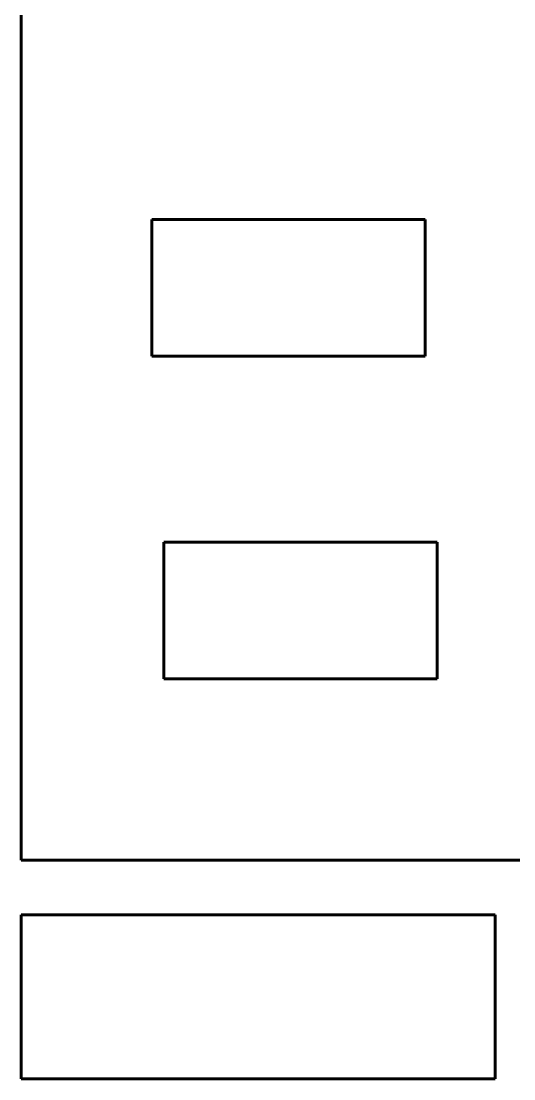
# Model space of a CAD drawing. Extents: x 0 to 297, y 0 to 292.
# Drawn here: x 78.6 to 83.11, y 100.11 to 109.78 of the extents above; entities that cross this region are included whole.
import ezdxf

# ---------------------------------------------------------------- set-up
doc = ezdxf.new("R2010")
doc.units = 0
doc.header["$MEASUREMENT"] = 0
doc.linetypes.add('K5LT_BASIC', pattern=[0])
doc.layers.add('Системный слой', color=7, linetype='Continuous')

# ---------------------------------------------------------------- blocks, each defined once
blk = doc.blocks.new('*U')
at = {"layer": 'Системный слой', "linetype": 'K5LT_BASIC', "lineweight": 60}
for p, q in [((82.2954, 107.9666), (79.7954, 107.9666)), ((79.7954, 107.9666), (79.7954, 106.7166)), ((82.2954, 106.7166), (82.2954, 107.9666)), ((79.7954, 106.7166), (82.2954, 106.7166)), ((82.4048, 105.0134), (79.9048, 105.0134)), ((79.9048, 105.0134), (79.9048, 103.7634)), ((82.4048, 103.7634), (82.4048, 105.0134)), ((79.9048, 103.7634), (82.4048, 103.7634))]:
    blk.add_line(p, q, dxfattribs=at)

msp = doc.modelspace()

# ---------------------------------------------------------------- linework, layer by layer
at = {"layer": 'Системный слой', "linetype": 'K5LT_BASIC', "lineweight": 60}
for p, q in [((78.6, 113.6064), (78.6, 102.1064)), ((94.0996, 102.1064), (78.6, 102.1064)), ((82.936, 101.6064), (78.6, 101.6064)), ((78.6, 100.1064), (78.6, 101.6064)), ((82.936, 100.1064), (82.936, 101.6064)), ((82.936, 100.1064), (78.6, 100.1064))]:
    msp.add_line(p, q, dxfattribs=at)

# ---------------------------------------------------------------- block references
at = {"layer": 'Системный слой'}
msp.add_blockref('*U', (0, 0), dxfattribs=at)
msp.add_blockref('*U', (0, 0), dxfattribs=at)
msp.add_blockref('*U', (0, 0), dxfattribs=at)
msp.add_blockref('*U', (0, 0), dxfattribs=at)
msp.add_blockref('*U', (0, 0), dxfattribs=at)
msp.add_blockref('*U', (0, 0), dxfattribs=at)
msp.add_blockref('*U', (0, 0), dxfattribs=at)
msp.add_blockref('*U', (0, 0), dxfattribs=at)
msp.add_blockref('*U', (0, 0), dxfattribs=at)
msp.add_blockref('*U', (0, 0), dxfattribs=at)
msp.add_blockref('*U', (0, 0), dxfattribs=at)
msp.add_blockref('*U', (0, 0), dxfattribs=at)
msp.add_blockref('*U', (0, 0), dxfattribs=at)
msp.add_blockref('*U', (0, 0), dxfattribs=at)
msp.add_blockref('*U', (0, 0), dxfattribs=at)
msp.add_blockref('*U', (0, 0), dxfattribs=at)
msp.add_blockref('*U', (0, 0), dxfattribs=at)
msp.add_blockref('*U', (0, 0), dxfattribs=at)
msp.add_blockref('*U', (0, 0), dxfattribs=at)
msp.add_blockref('*U', (0, 0), dxfattribs=at)
msp.add_blockref('*U', (0, 0), dxfattribs=at)
msp.add_blockref('*U', (0, 0), dxfattribs=at)
msp.add_blockref('*U', (0, 0), dxfattribs=at)
msp.add_blockref('*U', (0, 0), dxfattribs=at)
msp.add_blockref('*U', (0, 0), dxfattribs=at)
msp.add_blockref('*U', (0, 0), dxfattribs=at)
msp.add_blockref('*U', (0, 0), dxfattribs=at)
msp.add_blockref('*U', (0, 0), dxfattribs=at)
msp.add_blockref('*U', (0, 0), dxfattribs=at)
msp.add_blockref('*U', (0, 0), dxfattribs=at)
msp.add_blockref('*U', (0, 0), dxfattribs=at)
msp.add_blockref('*U', (0, 0), dxfattribs=at)
msp.add_blockref('*U', (0, 0), dxfattribs=at)
msp.add_blockref('*U', (0, 0), dxfattribs=at)
msp.add_blockref('*U', (0, 0), dxfattribs=at)
msp.add_blockref('*U', (0, 0), dxfattribs=at)
msp.add_blockref('*U', (0, 0), dxfattribs=at)
msp.add_blockref('*U', (0, 0), dxfattribs=at)
msp.add_blockref('*U', (0, 0), dxfattribs=at)
msp.add_blockref('*U', (0, 0), dxfattribs=at)
msp.add_blockref('*U', (0, 0), dxfattribs=at)
msp.add_blockref('*U', (0, 0), dxfattribs=at)
msp.add_blockref('*U', (0, 0), dxfattribs=at)
msp.add_blockref('*U', (0, 0), dxfattribs=at)
msp.add_blockref('*U', (0, 0), dxfattribs=at)
msp.add_blockref('*U', (0, 0), dxfattribs=at)
msp.add_blockref('*U', (0, 0), dxfattribs=at)
msp.add_blockref('*U', (0, 0), dxfattribs=at)
msp.add_blockref('*U', (0, 0), dxfattribs=at)
msp.add_blockref('*U', (0, 0), dxfattribs=at)
msp.add_blockref('*U', (0, 0), dxfattribs=at)
msp.add_blockref('*U', (0, 0), dxfattribs=at)
msp.add_blockref('*U', (0, 0), dxfattribs=at)
msp.add_blockref('*U', (0, 0), dxfattribs=at)
msp.add_blockref('*U', (0, 0), dxfattribs=at)
msp.add_blockref('*U', (0, 0), dxfattribs=at)
msp.add_blockref('*U', (0, 0), dxfattribs=at)
msp.add_blockref('*U', (0, 0), dxfattribs=at)
msp.add_blockref('*U', (0, 0), dxfattribs=at)
msp.add_blockref('*U', (0, 0), dxfattribs=at)
msp.add_blockref('*U', (0, 0), dxfattribs=at)
msp.add_blockref('*U', (0, 0), dxfattribs=at)
msp.add_blockref('*U', (0, 0), dxfattribs=at)
msp.add_blockref('*U', (0, 0), dxfattribs=at)
msp.add_blockref('*U', (0, 0), dxfattribs=at)
msp.add_blockref('*U', (0, 0), dxfattribs=at)
msp.add_blockref('*U', (0, 0), dxfattribs=at)
msp.add_blockref('*U', (0, 0), dxfattribs=at)
msp.add_blockref('*U', (0, 0), dxfattribs=at)
msp.add_blockref('*U', (0, 0), dxfattribs=at)
msp.add_blockref('*U', (0, 0), dxfattribs=at)
msp.add_blockref('*U', (0, 0), dxfattribs=at)
msp.add_blockref('*U', (0, 0), dxfattribs=at)
msp.add_blockref('*U', (0, 0), dxfattribs=at)
msp.add_blockref('*U', (0, 0), dxfattribs=at)
msp.add_blockref('*U', (0, 0), dxfattribs=at)
msp.add_blockref('*U', (0, 0), dxfattribs=at)
msp.add_blockref('*U', (0, 0), dxfattribs=at)
msp.add_blockref('*U', (0, 0), dxfattribs=at)
msp.add_blockref('*U', (0, 0), dxfattribs=at)
msp.add_blockref('*U', (0, 0), dxfattribs=at)
msp.add_blockref('*U', (0, 0), dxfattribs=at)
msp.add_blockref('*U', (0, 0), dxfattribs=at)
msp.add_blockref('*U', (0, 0), dxfattribs=at)
msp.add_blockref('*U', (0, 0), dxfattribs=at)
msp.add_blockref('*U', (0, 0), dxfattribs=at)
msp.add_blockref('*U', (0, 0), dxfattribs=at)
msp.add_blockref('*U', (0, 0), dxfattribs=at)
msp.add_blockref('*U', (0, 0), dxfattribs=at)
msp.add_blockref('*U', (0, 0), dxfattribs=at)
msp.add_blockref('*U', (0, 0), dxfattribs=at)
msp.add_blockref('*U', (0, 0), dxfattribs=at)
msp.add_blockref('*U', (0, 0), dxfattribs=at)
msp.add_blockref('*U', (0, 0), dxfattribs=at)
msp.add_blockref('*U', (0, 0), dxfattribs=at)
msp.add_blockref('*U', (0, 0), dxfattribs=at)
msp.add_blockref('*U', (0, 0), dxfattribs=at)
msp.add_blockref('*U', (0, 0), dxfattribs=at)
msp.add_blockref('*U', (0, 0), dxfattribs=at)
msp.add_blockref('*U', (0, 0), dxfattribs=at)
msp.add_blockref('*U', (0, 0), dxfattribs=at)
msp.add_blockref('*U', (0, 0), dxfattribs=at)
msp.add_blockref('*U', (0, 0), dxfattribs=at)
msp.add_blockref('*U', (0, 0), dxfattribs=at)
msp.add_blockref('*U', (0, 0), dxfattribs=at)
msp.add_blockref('*U', (0, 0), dxfattribs=at)
msp.add_blockref('*U', (0, 0), dxfattribs=at)
msp.add_blockref('*U', (0, 0), dxfattribs=at)
msp.add_blockref('*U', (0, 0), dxfattribs=at)
msp.add_blockref('*U', (0, 0), dxfattribs=at)
msp.add_blockref('*U', (0, 0), dxfattribs=at)
msp.add_blockref('*U', (0, 0), dxfattribs=at)
msp.add_blockref('*U', (0, 0), dxfattribs=at)
msp.add_blockref('*U', (0, 0), dxfattribs=at)
msp.add_blockref('*U', (0, 0), dxfattribs=at)
msp.add_blockref('*U', (0, 0), dxfattribs=at)
msp.add_blockref('*U', (0, 0), dxfattribs=at)
msp.add_blockref('*U', (0, 0), dxfattribs=at)
msp.add_blockref('*U', (0, 0), dxfattribs=at)
msp.add_blockref('*U', (0, 0), dxfattribs=at)
msp.add_blockref('*U', (0, 0), dxfattribs=at)
msp.add_blockref('*U', (0, 0), dxfattribs=at)
msp.add_blockref('*U', (0, 0), dxfattribs=at)
msp.add_blockref('*U', (0, 0), dxfattribs=at)
msp.add_blockref('*U', (0, 0), dxfattribs=at)
msp.add_blockref('*U', (0, 0), dxfattribs=at)
msp.add_blockref('*U', (0, 0), dxfattribs=at)
msp.add_blockref('*U', (0, 0), dxfattribs=at)
msp.add_blockref('*U', (0, 0), dxfattribs=at)
msp.add_blockref('*U', (0, 0), dxfattribs=at)
msp.add_blockref('*U', (0, 0), dxfattribs=at)
msp.add_blockref('*U', (0, 0), dxfattribs=at)
msp.add_blockref('*U', (0, 0), dxfattribs=at)
msp.add_blockref('*U', (0, 0), dxfattribs=at)
msp.add_blockref('*U', (0, 0), dxfattribs=at)
msp.add_blockref('*U', (0, 0), dxfattribs=at)
msp.add_blockref('*U', (0, 0), dxfattribs=at)
msp.add_blockref('*U', (0, 0), dxfattribs=at)
msp.add_blockref('*U', (0, 0), dxfattribs=at)
msp.add_blockref('*U', (0, 0), dxfattribs=at)
msp.add_blockref('*U', (0, 0), dxfattribs=at)
msp.add_blockref('*U', (0, 0), dxfattribs=at)
msp.add_blockref('*U', (0, 0), dxfattribs=at)
msp.add_blockref('*U', (0, 0), dxfattribs=at)
msp.add_blockref('*U', (0, 0), dxfattribs=at)
msp.add_blockref('*U', (0, 0), dxfattribs=at)
msp.add_blockref('*U', (0, 0), dxfattribs=at)
msp.add_blockref('*U', (0, 0), dxfattribs=at)
msp.add_blockref('*U', (0, 0), dxfattribs=at)
msp.add_blockref('*U', (0, 0), dxfattribs=at)
msp.add_blockref('*U', (0, 0), dxfattribs=at)
msp.add_blockref('*U', (0, 0), dxfattribs=at)
msp.add_blockref('*U', (0, 0), dxfattribs=at)
msp.add_blockref('*U', (0, 0), dxfattribs=at)
msp.add_blockref('*U', (0, 0), dxfattribs=at)
msp.add_blockref('*U', (0, 0), dxfattribs=at)
msp.add_blockref('*U', (0, 0), dxfattribs=at)
msp.add_blockref('*U', (0, 0), dxfattribs=at)
msp.add_blockref('*U', (0, 0), dxfattribs=at)
msp.add_blockref('*U', (0, 0), dxfattribs=at)
msp.add_blockref('*U', (0, 0), dxfattribs=at)
msp.add_blockref('*U', (0, 0), dxfattribs=at)
msp.add_blockref('*U', (0, 0), dxfattribs=at)
msp.add_blockref('*U', (0, 0), dxfattribs=at)
msp.add_blockref('*U', (0, 0), dxfattribs=at)
msp.add_blockref('*U', (0, 0), dxfattribs=at)
msp.add_blockref('*U', (0, 0), dxfattribs=at)
msp.add_blockref('*U', (0, 0), dxfattribs=at)
msp.add_blockref('*U', (0, 0), dxfattribs=at)
msp.add_blockref('*U', (0, 0), dxfattribs=at)
msp.add_blockref('*U', (0, 0), dxfattribs=at)
msp.add_blockref('*U', (0, 0), dxfattribs=at)
msp.add_blockref('*U', (0, 0), dxfattribs=at)
msp.add_blockref('*U', (0, 0), dxfattribs=at)
msp.add_blockref('*U', (0, 0), dxfattribs=at)
msp.add_blockref('*U', (0, 0), dxfattribs=at)
msp.add_blockref('*U', (0, 0), dxfattribs=at)
msp.add_blockref('*U', (0, 0), dxfattribs=at)
msp.add_blockref('*U', (0, 0), dxfattribs=at)
msp.add_blockref('*U', (0, 0), dxfattribs=at)
msp.add_blockref('*U', (0, 0), dxfattribs=at)
msp.add_blockref('*U', (0, 0), dxfattribs=at)
msp.add_blockref('*U', (0, 0), dxfattribs=at)
msp.add_blockref('*U', (0, 0), dxfattribs=at)
msp.add_blockref('*U', (0, 0), dxfattribs=at)
msp.add_blockref('*U', (0, 0), dxfattribs=at)
msp.add_blockref('*U', (0, 0), dxfattribs=at)
msp.add_blockref('*U', (0, 0), dxfattribs=at)
msp.add_blockref('*U', (0, 0), dxfattribs=at)
msp.add_blockref('*U', (0, 0), dxfattribs=at)
msp.add_blockref('*U', (0, 0), dxfattribs=at)
msp.add_blockref('*U', (0, 0), dxfattribs=at)
msp.add_blockref('*U', (0, 0), dxfattribs=at)
msp.add_blockref('*U', (0, 0), dxfattribs=at)
msp.add_blockref('*U', (0, 0), dxfattribs=at)
msp.add_blockref('*U', (0, 0), dxfattribs=at)
msp.add_blockref('*U', (0, 0), dxfattribs=at)
msp.add_blockref('*U', (0, 0), dxfattribs=at)
msp.add_blockref('*U', (0, 0), dxfattribs=at)
msp.add_blockref('*U', (0, 0), dxfattribs=at)
msp.add_blockref('*U', (0, 0), dxfattribs=at)
msp.add_blockref('*U', (0, 0), dxfattribs=at)
msp.add_blockref('*U', (0, 0), dxfattribs=at)
msp.add_blockref('*U', (0, 0), dxfattribs=at)
msp.add_blockref('*U', (0, 0), dxfattribs=at)
msp.add_blockref('*U', (0, 0), dxfattribs=at)
msp.add_blockref('*U', (0, 0), dxfattribs=at)
msp.add_blockref('*U', (0, 0), dxfattribs=at)
msp.add_blockref('*U', (0, 0), dxfattribs=at)
msp.add_blockref('*U', (0, 0), dxfattribs=at)
msp.add_blockref('*U', (0, 0), dxfattribs=at)
msp.add_blockref('*U', (0, 0), dxfattribs=at)
msp.add_blockref('*U', (0, 0), dxfattribs=at)
msp.add_blockref('*U', (0, 0), dxfattribs=at)
msp.add_blockref('*U', (0, 0), dxfattribs=at)
msp.add_blockref('*U', (0, 0), dxfattribs=at)
msp.add_blockref('*U', (0, 0), dxfattribs=at)
msp.add_blockref('*U', (0, 0), dxfattribs=at)
msp.add_blockref('*U', (0, 0), dxfattribs=at)
msp.add_blockref('*U', (0, 0), dxfattribs=at)
msp.add_blockref('*U', (0, 0), dxfattribs=at)
msp.add_blockref('*U', (0, 0), dxfattribs=at)
msp.add_blockref('*U', (0, 0), dxfattribs=at)
msp.add_blockref('*U', (0, 0), dxfattribs=at)
msp.add_blockref('*U', (0, 0), dxfattribs=at)
msp.add_blockref('*U', (0, 0), dxfattribs=at)
msp.add_blockref('*U', (0, 0), dxfattribs=at)
msp.add_blockref('*U', (0, 0), dxfattribs=at)
msp.add_blockref('*U', (0, 0), dxfattribs=at)
msp.add_blockref('*U', (0, 0), dxfattribs=at)
msp.add_blockref('*U', (0, 0), dxfattribs=at)
msp.add_blockref('*U', (0, 0), dxfattribs=at)
msp.add_blockref('*U', (0, 0), dxfattribs=at)
msp.add_blockref('*U', (0, 0), dxfattribs=at)
msp.add_blockref('*U', (0, 0), dxfattribs=at)
msp.add_blockref('*U', (0, 0), dxfattribs=at)
msp.add_blockref('*U', (0, 0), dxfattribs=at)
msp.add_blockref('*U', (0, 0), dxfattribs=at)
msp.add_blockref('*U', (0, 0), dxfattribs=at)
msp.add_blockref('*U', (0, 0), dxfattribs=at)
msp.add_blockref('*U', (0, 0), dxfattribs=at)
msp.add_blockref('*U', (0, 0), dxfattribs=at)
msp.add_blockref('*U', (0, 0), dxfattribs=at)
msp.add_blockref('*U', (0, 0), dxfattribs=at)
msp.add_blockref('*U', (0, 0), dxfattribs=at)
msp.add_blockref('*U', (0, 0), dxfattribs=at)
msp.add_blockref('*U', (0, 0), dxfattribs=at)
msp.add_blockref('*U', (0, 0), dxfattribs=at)
msp.add_blockref('*U', (0, 0), dxfattribs=at)
msp.add_blockref('*U', (0, 0), dxfattribs=at)
msp.add_blockref('*U', (0, 0), dxfattribs=at)
msp.add_blockref('*U', (0, 0), dxfattribs=at)
msp.add_blockref('*U', (0, 0), dxfattribs=at)
msp.add_blockref('*U', (0, 0), dxfattribs=at)
msp.add_blockref('*U', (0, 0), dxfattribs=at)
msp.add_blockref('*U', (0, 0), dxfattribs=at)
msp.add_blockref('*U', (0, 0), dxfattribs=at)
msp.add_blockref('*U', (0, 0), dxfattribs=at)
msp.add_blockref('*U', (0, 0), dxfattribs=at)
msp.add_blockref('*U', (0, 0), dxfattribs=at)
msp.add_blockref('*U', (0, 0), dxfattribs=at)
msp.add_blockref('*U', (0, 0), dxfattribs=at)
msp.add_blockref('*U', (0, 0), dxfattribs=at)
msp.add_blockref('*U', (0, 0), dxfattribs=at)
msp.add_blockref('*U', (0, 0), dxfattribs=at)
msp.add_blockref('*U', (0, 0), dxfattribs=at)
msp.add_blockref('*U', (0, 0), dxfattribs=at)
msp.add_blockref('*U', (0, 0), dxfattribs=at)
msp.add_blockref('*U', (0, 0), dxfattribs=at)
msp.add_blockref('*U', (0, 0), dxfattribs=at)
msp.add_blockref('*U', (0, 0), dxfattribs=at)
msp.add_blockref('*U', (0, 0), dxfattribs=at)
msp.add_blockref('*U', (0, 0), dxfattribs=at)
msp.add_blockref('*U', (0, 0), dxfattribs=at)
msp.add_blockref('*U', (0, 0), dxfattribs=at)
msp.add_blockref('*U', (0, 0), dxfattribs=at)
msp.add_blockref('*U', (0, 0), dxfattribs=at)
msp.add_blockref('*U', (0, 0), dxfattribs=at)
msp.add_blockref('*U', (0, 0), dxfattribs=at)
msp.add_blockref('*U', (0, 0), dxfattribs=at)
msp.add_blockref('*U', (0, 0), dxfattribs=at)
msp.add_blockref('*U', (0, 0), dxfattribs=at)
msp.add_blockref('*U', (0, 0), dxfattribs=at)
msp.add_blockref('*U', (0, 0), dxfattribs=at)
msp.add_blockref('*U', (0, 0), dxfattribs=at)
msp.add_blockref('*U', (0, 0), dxfattribs=at)
msp.add_blockref('*U', (0, 0), dxfattribs=at)
msp.add_blockref('*U', (0, 0), dxfattribs=at)
msp.add_blockref('*U', (0, 0), dxfattribs=at)
msp.add_blockref('*U', (0, 0), dxfattribs=at)
msp.add_blockref('*U', (0, 0), dxfattribs=at)
msp.add_blockref('*U', (0, 0), dxfattribs=at)
msp.add_blockref('*U', (0, 0), dxfattribs=at)
msp.add_blockref('*U', (0, 0), dxfattribs=at)
msp.add_blockref('*U', (0, 0), dxfattribs=at)
msp.add_blockref('*U', (0, 0), dxfattribs=at)
msp.add_blockref('*U', (0, 0), dxfattribs=at)
msp.add_blockref('*U', (0, 0), dxfattribs=at)
msp.add_blockref('*U', (0, 0), dxfattribs=at)
msp.add_blockref('*U', (0, 0), dxfattribs=at)
msp.add_blockref('*U', (0, 0), dxfattribs=at)
msp.add_blockref('*U', (0, 0), dxfattribs=at)
msp.add_blockref('*U', (0, 0), dxfattribs=at)
msp.add_blockref('*U', (0, 0), dxfattribs=at)
msp.add_blockref('*U', (0, 0), dxfattribs=at)

doc.saveas('drawing.dxf')
